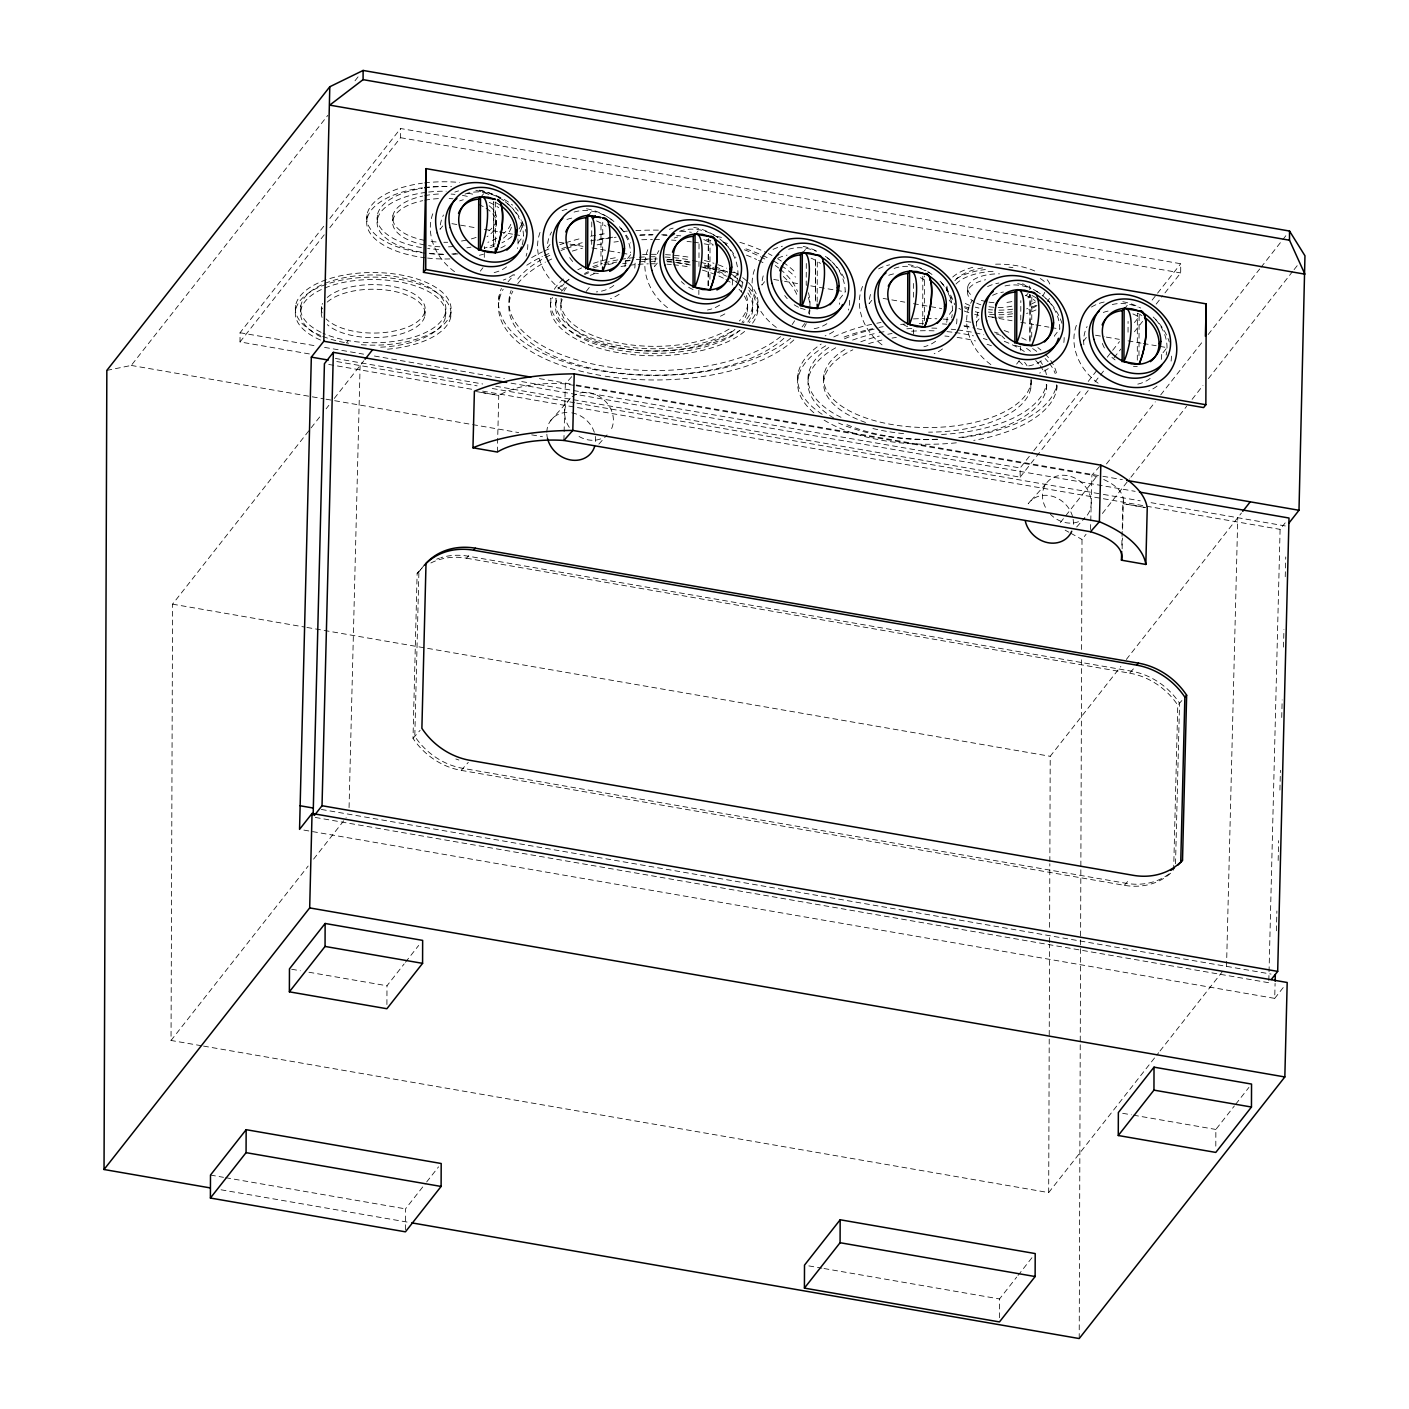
<?xml version="1.0" encoding="UTF-8"?>
<svg xmlns="http://www.w3.org/2000/svg" width="1409" height="1409" viewBox="0 0 1409 1409"><rect width="100%" height="100%" fill="white"/><g stroke="black" fill="none" stroke-linecap="round" stroke-linejoin="round"><path stroke-width="0.75" stroke-dasharray="5 3.75" d="M201.381 1045.725L171.035 1040.458L172.567 604.162L309.821 429.551M309.364 353.941L240.023 341.929L240.058 332.735L324.405 225.44M295.643 309.998L295.661 305.418M300.822 310.227L300.839 305.647M321.499 311.16L321.516 306.563M366.992 219.24L367.009 214.644M377.33 219.698L377.348 215.101M386.911 1004.547L386.982 985.772L404.154 963.915M392.847 220.385L392.864 215.788M329.812 227.694L400.543 137.695L400.579 128.518L1180.724 263.747L1180.689 272.923L1161.632 297.158M405.44 1229.758L405.51 1208.869L425.324 1183.666M424.919 315.739L424.937 311.142M445.614 316.655L445.631 312.058M450.774 316.884L450.792 312.287M484.309 257.389L484.344 246.575M493.573 246.416L493.731 201.698L493.696 246.434M495.369 242.013L495.51 201.557M496.267 224.964L496.285 220.368M499.103 300.469L499.103 295.872M509.442 300.927L509.459 296.33M522.123 226.109L522.14 221.512A77.882 36.317 0.2 0 1 519.005 228.98M550.813 302.759L550.831 298.162A103.843 48.434 0.2 0 0 618.586 348.129A103.843 48.434 0.2 0 0 739.214 330.816M555.974 302.988L555.991 298.391A98.648 46.004 0.2 0 0 620.365 345.857A98.648 46.004 0.2 0 0 734.97 329.424M561.152 303.217L561.169 298.62A93.452 43.591 0.2 0 0 620.876 343.373A93.452 43.591 0.2 0 0 729.14 329.037M591.762 221.953L591.674 247.878L619.854 252.775M600.974 265.033L600.991 222.428M602.629 260.612L602.77 222.287M698.846 294.569L698.864 290.254M698.952 266.477L699.04 240.552M708.111 285.728L708.269 238.878M708.234 285.745L708.392 238.914M709.907 279.211L710.048 240.869M747.316 311.459L747.334 306.863M752.494 311.688L752.512 307.092M757.655 311.917L757.672 307.321M798.11 377.999L798.128 373.403M806.3 263.465L806.212 285.076L834.392 289.955M808.449 378.457L808.467 373.861M815.529 259.608L815.388 302.195L815.652 259.626M817.167 302.054L817.308 259.467M823.966 379.144L823.983 374.547M913.384 333.933L913.402 329.6M913.508 297.193L913.56 279.898M922.754 325.074L922.807 276.076M924.427 320.653L924.586 275.935M947.024 290.659L947.042 287.595M967.701 291.575L967.719 286.996M999.457 1317.75L999.527 1298.957L1016.699 1277.1M495.739 386.242L1020.151 477.158L1020.186 467.964L1032.427 452.395M1020.662 350.365L1020.662 346.033M1020.768 320.107L1020.821 300.645M1029.909 341.506L1030.067 294.675L1030.014 345.786M1030.824 388.303L1030.824 383.706M1031.705 337.121L1031.846 296.665M1046.323 388.99L1046.341 384.393A119.413 55.691 0.2 0 1 939.733 434.553M203.548 1046.094L1048.683 1192.595L1049.546 944.84M1049.564 942.656L1049.582 936.069M1049.617 927.316L1049.828 863.735M1049.846 861.533L1050.216 756.298L1120.877 666.387M1056.68 389.448L1056.697 384.851A129.804 60.534 0.2 0 1 960.762 437.723M1079.206 1338.55L1081.584 658.32M1081.619 649.514L1082.006 539.436L1086.075 534.258M1128.045 332.207L1128.081 321.411M1137.31 360.123L1137.345 313.256M1138.965 355.702L1139.124 313.115M1215.808 1146.151L1215.861 1129.454L1234.372 1105.924M349.062 807.621L360.105 365.583M1170.58 873.21A64.902 55.585 41.6 0 1 1124.294 885.31L461.183 770.371A64.902 55.585 41.6 0 1 413.013 738.334L417.134 573.322L424.232 565.326M497.359 452.042L498.768 395.436L480.487 392.266M563.899 440.453L564.076 433.919M564.128 431.753L565.326 383.882L572.952 375.287M1090.548 529.555L1091.905 475.168L1099.531 466.573M1121.828 545.142L1122.867 503.612A70.098 29.307 1.4 0 0 1101.944 478.725M1122.128 548.841L1122.392 537.956M1122.621 529.256L1123.325 500.97M1173.644 870.181L1177.765 705.187L1182.204 700.185M1175.529 863.787L1179.544 703.179A64.902 55.585 41.6 0 0 1131.374 671.16L468.264 556.203A64.902 55.585 41.6 0 0 440.841 557.7M1226.534 966.363L1237.754 517.702M1268.822 980.523L1280.094 529.361L1285.184 522.88M303.886 830.095L1274.705 998.382L1275.092 983.394M1276.395 930.821L1276.889 911.042M1278.157 860.459L1278.65 840.662M1279.918 790.079L1280.411 770.283M1281.732 717.498L1282.172 699.903M1283.493 647.118L1283.934 629.524M1285.237 576.739L1285.73 556.942M106.837 370.408L131.248 365.442L327.857 115.309M354.98 80.806L359.048 75.628M329.847 218.501L400.579 128.518M240.023 341.929L324.369 234.616M348.252 340.626L346.473 342.88A77.882 36.317 0.2 0 0 350.313 343.497M442.725 225.933L440.048 229.332A41.53 34.521 38.2 0 1 443.483 214.978M480.522 197.665L484.537 192.557M311.178 427.808L320.688 415.708M326.131 408.804L328.843 405.334M334.285 398.43L363.839 360.81M480.275 271.144L482.952 267.728M518.072 242.859L523.426 236.06A41.53 34.521 38.2 0 0 518.265 216.775M550.003 244.532L547.326 247.931A41.53 34.521 38.2 0 1 551.641 231.974M587.8 216.246L591.815 211.139M586.197 291.434L590.212 286.326M657.263 263.131L654.586 266.53A41.53 34.521 38.2 0 1 658.901 250.573M695.06 234.845L699.075 229.737M764.541 281.712L761.864 285.129A41.53 34.521 38.2 0 1 764.488 272.413M171.035 1040.458L308.166 866.042M313.591 859.12L346.174 817.678M802.337 253.444L806.353 248.336M802.073 326.923L804.75 323.524M827.559 257.935A41.53 34.521 38.2 0 1 845.224 291.839L839.87 298.638A41.53 34.521 38.2 0 1 839.377 304.309M871.801 300.311L869.124 303.71A41.53 34.521 38.2 0 1 871.766 290.994M405.475 962.241L418.684 945.421M952.484 310.438L947.147 317.236A41.53 34.521 38.2 0 1 946.637 322.908M976.402 322.309L979.079 318.91M1016.611 364.103L1019.288 360.704M1048.419 301.068A41.53 34.521 38.2 0 1 1059.762 329.019L1054.408 335.835A41.53 34.521 38.2 0 1 1054.179 339.622M1083.662 340.908L1086.339 337.491M426.645 1181.975L438.551 1166.863M1124.135 309.223L1128.151 304.115M1033.783 450.669L1081.408 390.082M1088.206 381.434L1097.734 369.317M1107.245 357.199L1119.503 341.63M1134.456 322.591L1139.899 315.669M1152.139 300.082L1156.225 294.904M1157.582 293.16L1180.724 263.747M1020.151 477.158L1035.122 458.119M1036.478 456.393L1088.171 390.61M1094.987 381.962L1099.055 376.767M1100.411 375.041L1104.497 369.845M1114.026 357.727L1120.824 349.08M1134.439 331.767L1142.593 321.393M1156.19 304.08L1160.276 298.884M1163.006 352.726L1167.022 347.618L1158.357 346.121M1060.361 522.58L1064.429 517.402M1065.785 515.676L1096.977 475.995M1106.47 463.931L1155.292 401.829M1160.699 394.925L1202.74 341.436M1208.165 334.549L1259.699 268.996M1261.055 267.27L1281.397 241.379M1282.754 239.671L1286.822 234.493M1102.384 513.492L1129.578 478.901M1130.934 477.175L1186.677 406.268M1192.12 399.346L1202.987 385.502M1208.429 378.598L1292.722 271.356M1294.078 269.63L1298.165 264.434M1126.319 659.482L1241.488 512.946M1048.683 1192.595L1158.656 1052.717M1160.012 1050.991L1223.822 969.815M1018.02 1275.427L1032.568 1256.934M1274.705 998.382L1283.458 987.269M1235.693 1104.233L1248.902 1087.431M550.373 420.956L568.179 400.913M430.872 562.984A64.902 55.585 41.6 0 1 466.485 558.211L470.923 553.209M598.86 444.134L607.068 434.888M413.013 738.334L420.111 730.338M461.183 770.371L468.281 762.357M1046.006 483.745L1028.2 503.77A25.961 22.227 41.6 0 1 1052.787 496.408A25.961 22.227 41.6 0 1 1072.725 517.209M1076.687 526.966L1084.912 517.719M466.485 558.211L1129.595 673.15L1134.034 668.148M1124.294 885.31L1130.071 878.811M593.365 273.17L600.815 273.522M1133.435 366.322L1137.292 366.516M400.543 137.695L1180.689 272.923M451.902 223.661L475.749 227.782M484.414 229.297L497.412 231.552M499.579 231.921L512.577 234.176M514.743 234.546L523.426 236.06M559.179 242.26L567.845 243.757M570.011 244.127L583.009 246.381M622.021 253.144L630.686 254.642L625.332 261.458A41.53 34.521 38.2 0 1 624.839 267.129M666.439 260.841L675.105 262.356M677.271 262.726L690.287 264.98M701.118 266.847L727.114 271.356M729.281 271.743L737.964 273.24L732.61 280.056A41.53 34.521 38.2 0 1 732.099 285.71M773.717 279.44L782.382 280.937M784.549 281.324L797.547 283.579M836.559 290.342L845.224 291.839M883.144 298.409L889.643 299.536M891.809 299.906L904.825 302.16M913.49 303.675L941.652 308.553M996.92 318.135L988.255 316.62A51.922 24.217 0.2 0 0 994.12 317.06M999.087 318.504L1012.085 320.759M1020.75 322.256L1033.748 324.51M1035.914 324.898L1048.93 327.152M1051.096 327.522L1059.762 329.019M1095.515 335.219L1104.18 336.733M1106.347 337.103L1119.345 339.358M1128.028 340.855L1141.026 343.109M1143.192 343.479L1156.19 345.733M539.453 378.616L574.115 384.622M576.281 384.992L1100.711 475.907M1102.877 476.277L1122.374 479.659M573.991 385.379L565.326 383.882A70.098 29.307 1.4 0 0 498.768 395.453L476.418 391.579M576.158 385.749L1091.905 475.168A70.098 29.307 1.4 0 1 1097.118 476.858M240.058 332.735L315.898 345.892M324.563 347.389L363.575 354.152M374.407 356.019L504.44 378.563M521.77 381.575L1020.186 467.964M511.044 383.16L1135.143 491.354M335.377 358.45L482.723 383.988M336.786 361.532L477.123 385.855M492.287 388.497L574.643 402.763M576.809 403.133L1101.222 494.048M1103.388 494.418L1140.233 500.811M1151.065 502.678L1286.505 526.156M328.755 364.455L335.254 365.583M337.42 365.953L471.786 389.254M482.618 391.121L1280.094 529.361M131.248 365.442L323.894 398.835M326.043 399.205L518.688 432.598M531.686 434.853L542.5 436.737M172.567 604.162L304.749 627.075M306.915 627.445L1050.216 756.298M321.34 809.453L1271.059 974.077M315.264 817.449L1268.769 982.725M291.628 969.233L300.293 970.748M308.958 972.245L386.982 985.772M1122.691 1113.304L1131.357 1114.801M1133.523 1115.171L1215.861 1129.454M808.836 1265.898L821.834 1268.153M824.001 1268.523L999.527 1298.957M210.487 1175.071L223.485 1177.325M225.651 1177.695L405.51 1208.869M221.072 1189.795L409.596 1222.484M1014.867 345.293L1022.441 347.547M800.33 308.113L807.903 310.367M1065.151 530.154L1068.885 532.215M1070.77 533.254L1082.006 539.436M1057.155 385.52A129.804 60.534 0.2 0 1 973.742 440.401M956.341 442.813A129.804 60.534 0.2 0 1 822.152 418.878M813.856 412.749A129.804 60.534 0.2 0 1 826.273 345.487M844.114 337.05A129.804 60.534 0.2 0 1 872.735 328.667M878.934 327.434A129.804 60.534 0.2 0 1 883.161 326.694M900.65 324.405A129.804 60.534 0.2 0 1 905.054 324.035M963.95 325.743A129.804 60.534 0.2 0 1 970.008 326.659M994.455 332.084A129.804 60.534 0.2 0 1 998.294 333.211M1032.621 348.569A129.804 60.534 0.2 0 1 1037.799 352.197M1045.108 358.555A129.804 60.534 0.2 0 1 1048.085 361.778M1049.423 363.434A129.804 60.534 0.2 0 1 1055.253 373.649M937.126 439.52A129.804 60.534 0.2 0 1 838.602 423.035M822.169 414.281A129.804 60.534 0.2 0 1 821.2 344.043M833.811 336.945A129.804 60.534 0.2 0 1 872.752 324.07M876.856 323.242A129.804 60.534 0.2 0 1 881.048 322.467M913.455 318.91A129.804 60.534 0.2 0 1 924.093 318.61M926.224 318.593A129.804 60.534 0.2 0 1 936.826 318.786M943.114 319.086A129.804 60.534 0.2 0 1 953.611 319.913M965.993 321.446A129.804 60.534 0.2 0 1 971.999 322.397M1004.124 330.516A129.804 60.534 0.2 0 1 1012.314 333.581M1021.789 337.825A129.804 60.534 0.2 0 1 1026.967 340.573M1037.817 347.6A129.804 60.534 0.2 0 1 1040.952 350.101M1045.126 353.958A129.804 60.534 0.2 0 1 1049.441 358.837M1050.674 360.51A129.804 60.534 0.2 0 1 1056.838 374.953M1169.03 873.95A64.902 55.585 41.6 0 1 1126.073 883.302L462.962 768.363A64.902 55.585 41.6 0 1 414.792 736.343L418.913 571.332A64.902 55.585 41.6 0 1 421.96 568.303M321.076 336.927A72.687 33.904 0.2 0 1 335.677 284.301A72.687 33.904 0.2 0 1 442.338 303.146A72.687 33.904 0.2 0 1 379.444 347.23M321.093 332.33A72.687 33.904 0.2 0 1 354.54 276.041A72.687 33.904 0.2 0 1 443.641 317.465A72.687 33.904 0.2 0 1 323.031 333.228M320.512 340.045A77.882 36.317 0.2 0 1 328.649 283.526A77.882 36.317 0.2 0 1 445.209 299.8A77.882 36.317 0.2 0 1 386.612 349.256M320.53 335.448A77.882 36.317 0.2 0 1 336.17 276.798A77.882 36.317 0.2 0 1 450.052 303.111A77.882 36.317 0.2 0 1 360.264 344.624M344.377 342.51A77.882 36.317 0.2 0 1 322.432 336.24M327.205 302.107A51.922 24.217 0.2 0 1 405.951 294.745A51.922 24.217 0.2 0 1 406.162 332.242A51.922 24.217 0.2 0 1 327.328 324.651M322.062 317.465A51.922 24.217 0.2 0 1 322.538 308.025M903.574 433.637A119.413 55.691 0.2 0 1 888.463 431.665M886.384 431.313A119.413 55.691 0.2 0 1 871.026 428.072M840.997 417.328A119.413 55.691 0.2 0 1 829.707 346.843M844.484 338.829A119.413 55.691 0.2 0 1 877.12 328.473M919.249 323.542A119.413 55.691 0.2 0 1 923.441 323.454M942.41 323.911A119.413 55.691 0.2 0 1 946.83 324.229M964.232 326.254A119.413 55.691 0.2 0 1 975.098 328.209M977.3 328.667A119.413 55.691 0.2 0 1 981.65 329.653M996.057 333.757A119.413 55.691 0.2 0 1 1002.275 335.941M1026.509 348.322A119.413 55.691 0.2 0 1 1031.441 352.074M1040.106 361.039A119.413 55.691 0.2 0 1 1042.466 364.544M1045.038 369.863A119.413 55.691 0.2 0 1 1046.605 376.062M458.911 760.032A64.902 55.585 41.6 0 1 455.847 758.958M1046.781 384.851A119.413 55.691 0.2 0 1 958.807 437.547M937.637 439.238A119.413 55.691 0.2 0 1 846.58 424.496M833.829 418.068A119.413 55.691 0.2 0 1 836.647 347.283M852.621 340.097A119.413 55.691 0.2 0 1 877.102 333.07M879.11 332.647A119.413 55.691 0.2 0 1 887.406 331.133M906.85 328.808A119.413 55.691 0.2 0 1 912.997 328.403M931.789 328.086A119.413 55.691 0.2 0 1 937.989 328.279M951.234 329.213A119.413 55.691 0.2 0 1 955.619 329.688M957.785 329.953A119.413 55.691 0.2 0 1 972.862 332.348M975.081 332.788A119.413 55.691 0.2 0 1 983.764 334.778M1004.282 341.313A119.413 55.691 0.2 0 1 1024.695 351.704M1035.703 360.563A119.413 55.691 0.2 0 1 1038.75 363.909M1040.089 365.635A119.413 55.691 0.2 0 1 1044.298 372.68M1044.756 292.297A46.726 21.787 0.2 0 1 1042.642 295.978M1035.527 301.896A46.726 21.787 0.2 0 1 1028.729 305.154M1012.736 309.187A46.726 21.787 0.2 0 1 994.595 310.05M992.588 309.945A46.726 21.787 0.2 0 1 988.572 309.61M978.938 308.043A46.726 21.787 0.2 0 1 975.31 307.144M969.938 305.436A46.726 21.787 0.2 0 1 962.911 302.248M954.862 280.761A46.726 21.787 0.2 0 1 982.83 267.833M1008.932 267.129A46.726 21.787 0.2 0 1 1012.895 267.622M1049.406 298.373A51.922 24.217 0.2 0 1 1047.486 301.403M1036.02 309.91A51.922 24.217 0.2 0 1 1026.562 313.467M1012.085 316.391A51.922 24.217 0.2 0 1 997.995 317.166M978.797 315.264A51.922 24.217 0.2 0 1 974.693 314.348M968.881 312.692A51.922 24.217 0.2 0 1 958.913 308.377M951.639 303.023A51.922 24.217 0.2 0 1 949.19 300.064M956.253 278.912A51.922 24.217 0.2 0 1 985.384 269.524M1040.247 278.524A51.922 24.217 0.2 0 1 1044.633 281.747M1029.768 294.322A31.157 14.53 0.2 0 1 1027.989 298.021M1011.856 306.176A31.157 14.53 0.2 0 1 997.995 307.479M993.961 307.303A31.157 14.53 0.2 0 1 988.026 306.563M980.823 304.802A31.157 14.53 0.2 0 1 976.666 303.146M974.834 302.213A31.157 14.53 0.2 0 1 985.613 279.739M1022.635 283.702A31.157 14.53 0.2 0 1 1026.985 286.908M1036.971 305.594A46.726 21.787 0.2 0 1 1028.711 309.751M1012.719 313.784A46.726 21.787 0.2 0 1 998.646 314.753M994.595 314.647A46.726 21.787 0.2 0 1 988.554 314.189M978.938 312.639A46.726 21.787 0.2 0 1 975.292 311.741M968.036 309.293A46.726 21.787 0.2 0 1 964.496 307.69M955.989 284.037A46.726 21.787 0.2 0 1 996.779 271.18M809.911 310.015A155.747 72.634 0.2 0 1 809.382 314.207L809.382 309.628A155.747 72.634 0.2 0 1 808.467 313.379M806.247 323.594A155.747 72.634 0.2 0 1 804.24 327.293M793.831 339.956A155.747 72.634 0.2 0 1 604.743 376.08M600.727 375.41A155.747 72.634 0.2 0 1 503.172 289.232M507.962 281.976A155.747 72.634 0.2 0 1 514.655 274.737M526.79 265.227A155.747 72.634 0.2 0 1 542.395 256.473M544.297 255.575A155.747 72.634 0.2 0 1 552.258 252.158M561.821 248.618A155.747 72.634 0.2 0 1 582.216 242.735M590.688 240.851A155.747 72.634 0.2 0 1 616.402 236.765M640.162 234.951A155.747 72.634 0.2 0 1 653.089 234.704M661.684 234.792A155.747 72.634 0.2 0 1 668.06 235.021M676.549 235.514A155.747 72.634 0.2 0 1 680.794 235.831M723.152 242.383A155.747 72.634 0.2 0 1 727.449 243.422M745.977 248.882A155.747 72.634 0.2 0 1 760.649 254.589M762.621 255.469A155.747 72.634 0.2 0 1 770.177 259.15M773.717 261.07A155.747 72.634 0.2 0 1 779.494 264.505M781.343 265.702A155.747 72.634 0.2 0 1 795.504 277.133M808.379 297.334A155.747 72.634 0.2 0 1 809.981 307.902M1036.038 305.313A51.922 24.217 0.2 0 1 1026.58 308.888M1012.102 311.794A51.922 24.217 0.2 0 1 998.012 312.569M992.218 312.375A51.922 24.217 0.2 0 1 988.396 312.058M968.899 308.095A51.922 24.217 0.2 0 1 964.637 306.528M951.656 298.426A51.922 24.217 0.2 0 1 947.042 286.08M952.731 277.027A51.922 24.217 0.2 0 1 974.869 266.794M995.599 264.188A51.922 24.217 0.2 0 1 1034.875 271.074M1047.169 279.757A51.922 24.217 0.2 0 1 1049.899 284.336M1028.006 293.442A31.157 14.53 0.2 0 1 1025.699 295.731M1011.873 301.579A31.157 14.53 0.2 0 1 1004.106 302.688M993.979 302.706A31.157 14.53 0.2 0 1 988.044 301.984M986.177 301.614A31.157 14.53 0.2 0 1 980.84 300.205M970.502 294.411A31.157 14.53 0.2 0 1 999.492 273.839M1029.433 285.939A31.157 14.53 0.2 0 1 1029.785 289.743M739.003 289.215A93.452 43.591 0.2 0 1 741.997 322.555M734.494 329.9A93.452 43.591 0.2 0 1 621.58 348.093A93.452 43.591 0.2 0 1 562.226 299.465M590.23 275.407A93.452 43.591 0.2 0 1 594.281 273.733M620.999 266.512A93.452 43.591 0.2 0 1 627.34 265.526M629.488 265.244A93.452 43.591 0.2 0 1 635.987 264.54M638.154 264.364A93.452 43.591 0.2 0 1 648.263 263.835M650.306 263.782A93.452 43.591 0.2 0 1 656.453 263.765M666.933 264.188A93.452 43.591 0.2 0 1 671.318 264.54M673.52 264.751A93.452 43.591 0.2 0 1 690.463 267.252M702.387 270.123A93.452 43.591 0.2 0 1 724.156 278.612M725.917 279.581A93.452 43.591 0.2 0 1 733.138 284.195M783.862 338.371A145.374 67.808 0.2 0 1 604.109 370.849A145.374 67.808 0.2 0 1 512.841 291.205M517.719 283.667A145.374 67.808 0.2 0 1 545.389 262.109M547.22 261.158A145.374 67.808 0.2 0 1 552.927 258.446M572.336 251.101A145.374 67.808 0.2 0 1 582.481 248.178M597.064 244.849A145.374 67.808 0.2 0 1 605.412 243.352M613.972 242.084A145.374 67.808 0.2 0 1 618.322 241.538M641.764 239.759A145.374 67.808 0.2 0 1 652.385 239.548M654.498 239.548A145.374 67.808 0.2 0 1 662.952 239.689M671.565 240.076A145.374 67.808 0.2 0 1 675.985 240.358M687.028 241.379A145.374 67.808 0.2 0 1 691.396 241.89M693.563 242.172A145.374 67.808 0.2 0 1 699.974 243.105M704.183 243.81A145.374 67.808 0.2 0 1 712.954 245.483M746.435 255.17A145.374 67.808 0.2 0 1 756.58 259.467M758.5 260.383A145.374 67.808 0.2 0 1 765.756 264.152M783.316 276.499A145.374 67.808 0.2 0 1 797.441 296.066M748.408 287.207A103.843 48.434 0.2 0 1 751.754 324.246M744.621 331.414A103.843 48.434 0.2 0 1 617.882 352.602A103.843 48.434 0.2 0 1 552.487 297.387M557.929 288.968A103.843 48.434 0.2 0 1 569.271 279.264M593.453 267.904A103.843 48.434 0.2 0 1 601.766 265.403M603.915 264.839A103.843 48.434 0.2 0 1 616.737 262.074M625.349 260.735A103.843 48.434 0.2 0 1 629.753 260.207M636.375 259.591A103.843 48.434 0.2 0 1 657.228 258.939M667.584 259.344A103.843 48.434 0.2 0 1 689.917 261.951M704.341 265.051A103.843 48.434 0.2 0 1 726.498 272.765M733.895 276.481A103.843 48.434 0.2 0 1 737.611 278.7M747.792 293.002A98.648 46.004 0.2 0 1 746.876 323.401M740.112 330.217A98.648 46.004 0.2 0 1 618.833 350.189A98.648 46.004 0.2 0 1 557.964 297.052M561.592 291.276A98.648 46.004 0.2 0 1 565.361 287.137M584.612 274.561A98.648 46.004 0.2 0 1 588.786 272.73M622.672 263.659A98.648 46.004 0.2 0 1 626.794 263.078M639.369 261.81A98.648 46.004 0.2 0 1 647.929 261.405M650.095 261.37A98.648 46.004 0.2 0 1 656.576 261.352M667.25 261.775A98.648 46.004 0.2 0 1 688.12 264.223M703.038 267.499A98.648 46.004 0.2 0 1 710.946 269.859M715.067 271.285A98.648 46.004 0.2 0 1 726.516 276.217M729.897 278.031A98.648 46.004 0.2 0 1 735.727 281.641M737.523 282.91A98.648 46.004 0.2 0 1 743.705 288.211M600.674 438.886A25.961 22.227 41.6 0 1 576.299 434.659M569.289 427.35A25.961 22.227 41.6 0 1 570.698 397.972M572.177 396.704A25.961 22.227 41.6 0 1 604.302 400.226A25.961 22.227 41.6 0 1 609.815 431.806M547.502 438.41A25.961 22.227 41.6 0 1 546.851 434.236M546.815 432.176A25.961 22.227 41.6 0 1 569.659 412.538M571.79 412.819A25.961 22.227 41.6 0 1 594.897 434.377M595.303 436.455A25.961 22.227 41.6 0 1 594.598 446.583M327.223 297.51A51.922 24.217 0.2 0 1 406.673 290.413A51.922 24.217 0.2 0 1 404.77 328.174A51.922 24.217 0.2 0 1 326.148 318.927M322.08 312.868A51.922 24.217 0.2 0 1 322.555 303.428M436.667 559.179A64.902 55.585 41.6 0 1 439.432 558.158M417.134 573.322A64.902 55.585 41.6 0 1 423.51 567.563M1129.595 673.15A64.902 55.585 41.6 0 1 1177.765 705.187M520.097 231.728A77.882 36.317 0.2 0 0 522.422 222.323A51.922 43.151 38.2 0 1 526.191 232.379M505.232 245.606A77.882 36.317 0.2 0 1 500.125 248.283M483.375 254.272A77.882 36.317 0.2 0 1 479.377 255.258M449.876 258.921A77.882 36.317 0.2 0 1 427.579 258.076M425.588 257.847A77.882 36.317 0.2 0 1 366.692 223.238A77.882 36.317 0.2 0 1 422.348 187.802M424.549 187.52A77.882 36.317 0.2 0 1 451.479 186.516M479.624 190.338A77.882 36.317 0.2 0 1 512.559 205.15M515.201 207.563A77.882 36.317 0.2 0 1 518.23 211.103M1030.842 379.849A103.843 48.434 0.2 0 1 928.601 432.158M865.513 422.436A103.843 48.434 0.2 0 1 852.832 349.819M868.631 343.637A103.843 48.434 0.2 0 1 883.654 339.675M892.02 338.09A103.843 48.434 0.2 0 1 896.335 337.42M944.875 336.029A103.843 48.434 0.2 0 1 948.997 336.416M957.134 337.403A103.843 48.434 0.2 0 1 975.486 340.925M987.093 344.254A103.843 48.434 0.2 0 1 991.425 345.769M1018.883 361.074A103.843 48.434 0.2 0 1 1024.572 366.921M1031.247 379.497A103.843 48.434 0.2 0 1 893.447 424.796A103.843 48.434 0.2 0 1 845.664 349.045M860.793 341.806A103.843 48.434 0.2 0 1 879.269 336.082M887.793 334.25A103.843 48.434 0.2 0 1 892.038 333.51M911.588 331.221A103.843 48.434 0.2 0 1 936.633 330.921M946.954 331.626A103.843 48.434 0.2 0 1 953.118 332.277M955.143 332.542A103.843 48.434 0.2 0 1 973.478 335.853M983.359 338.495A103.843 48.434 0.2 0 1 987.11 339.675M1024.572 362.324A103.843 48.434 0.2 0 1 1027.055 365.794M748.426 282.61A103.843 48.434 0.2 0 1 749.236 322.573M554.353 289.268A103.843 48.434 0.2 0 1 563.864 278.665M577.813 269.771A103.843 48.434 0.2 0 1 581.618 267.939M593.471 263.324A103.843 48.434 0.2 0 1 618.868 257.125M642.574 254.589A103.843 48.434 0.2 0 1 657.246 254.342M665.524 254.642A103.843 48.434 0.2 0 1 689.917 257.371M704.359 260.471A103.843 48.434 0.2 0 1 713.94 263.289M718.291 264.804A103.843 48.434 0.2 0 1 726.516 268.168M733.895 271.902A103.843 48.434 0.2 0 1 741.099 276.428M742.719 277.643A103.843 48.434 0.2 0 1 747.122 281.342M748.919 290.078A98.648 46.004 0.2 0 1 743.124 322.943M561.61 286.696A98.648 46.004 0.2 0 1 564.023 283.913M565.379 282.54A98.648 46.004 0.2 0 1 570.011 278.577M592.766 266.6A98.648 46.004 0.2 0 1 602.383 263.465M604.408 262.902A98.648 46.004 0.2 0 1 618.621 259.749M620.647 259.397A98.648 46.004 0.2 0 1 637.273 257.371M639.387 257.231A98.648 46.004 0.2 0 1 647.946 256.825M650.113 256.773A98.648 46.004 0.2 0 1 656.594 256.755M665.136 257.054A98.648 46.004 0.2 0 1 688.138 259.626M692.488 260.436A98.648 46.004 0.2 0 1 698.899 261.845M700.977 262.356A98.648 46.004 0.2 0 1 710.964 265.262M715.085 266.706A98.648 46.004 0.2 0 1 728.259 272.536M729.915 273.434A98.648 46.004 0.2 0 1 737.541 278.313M739.232 279.616A98.648 46.004 0.2 0 1 743.723 283.614M746.312 295.503A93.452 43.591 0.2 0 1 739.373 320.953M564.023 291.135A93.452 43.591 0.2 0 1 566.488 287.542M584.541 273.54A93.452 43.591 0.2 0 1 588.293 271.69M608.389 264.645A93.452 43.591 0.2 0 1 614.888 263.113M625.226 261.246A93.452 43.591 0.2 0 1 633.839 260.154M642.187 259.503A93.452 43.591 0.2 0 1 652.385 259.168M666.933 259.608A93.452 43.591 0.2 0 1 690.48 262.673M704.306 266.072A93.452 43.591 0.2 0 1 716.494 270.405M718.502 271.268A93.452 43.591 0.2 0 1 725.934 274.984M727.854 276.094A93.452 43.591 0.2 0 1 736.273 282.082M739.021 284.618A93.452 43.591 0.2 0 1 742.12 288.14M486.07 208.25A51.922 24.217 0.2 0 1 487.038 236.712M453.487 246.557A51.922 24.217 0.2 0 1 447.71 246.857M439.943 246.786A51.922 24.217 0.2 0 1 428.547 245.659M424.62 244.972A51.922 24.217 0.2 0 1 392.653 223.027A51.922 24.217 0.2 0 1 422.7 200.659M424.761 200.237A51.922 24.217 0.2 0 1 439.467 198.563M449.172 198.563A51.922 24.217 0.2 0 1 453.011 198.81M478.673 204.516A51.922 24.217 0.2 0 1 484.379 207.246M489.117 205.767A51.922 24.217 0.2 0 1 488.905 230.812M476.119 237.399A51.922 24.217 0.2 0 1 468.457 239.653M466.432 240.111A51.922 24.217 0.2 0 1 460.109 241.238M447.727 242.26A51.922 24.217 0.2 0 1 443.835 242.295M436.121 241.943A51.922 24.217 0.2 0 1 428.565 241.08M424.637 240.393A51.922 24.217 0.2 0 1 392.671 218.43A51.922 24.217 0.2 0 1 422.718 196.062M424.778 195.64A51.922 24.217 0.2 0 1 441.422 193.896M451.109 194.072A51.922 24.217 0.2 0 1 454.948 194.389M462.416 195.393A51.922 24.217 0.2 0 1 470.624 197.207M511.943 236.483A77.882 36.317 0.2 0 1 501.903 242.824M494.541 246.082A77.882 36.317 0.2 0 1 487.267 248.583M457.978 253.902A77.882 36.317 0.2 0 1 451.937 254.254M443.747 254.395A77.882 36.317 0.2 0 1 427.596 253.479M425.606 253.25A77.882 36.317 0.2 0 1 366.71 218.659A77.882 36.317 0.2 0 1 422.365 183.205M424.567 182.923A77.882 36.317 0.2 0 1 459.545 182.483M511.379 227.289A67.491 31.474 0.2 0 1 503.524 238.139M495.105 243.687A67.491 31.474 0.2 0 1 484.397 248.195M456.164 253.708A67.491 31.474 0.2 0 1 451.813 253.99M442.954 254.148A67.491 31.474 0.2 0 1 427.684 253.109M421.379 252.176A67.491 31.474 0.2 0 1 377.119 221.231A67.491 31.474 0.2 0 1 426.504 192.293M428.635 192.047A67.491 31.474 0.2 0 1 446.16 191.219M467.753 193.174A67.491 31.474 0.2 0 1 475.819 194.865M510.815 224.313A67.491 31.474 0.2 0 1 503.541 233.559M496.761 238.191A67.491 31.474 0.2 0 1 487.884 242.348M470.993 247.121A67.491 31.474 0.2 0 1 466.872 247.861M438.586 249.428A67.491 31.474 0.2 0 1 427.702 248.512M421.379 247.579A67.491 31.474 0.2 0 1 377.084 217.673A67.491 31.474 0.2 0 1 422.277 188.313M424.391 187.996A67.491 31.474 0.2 0 1 448.379 186.657M475.837 190.268A67.491 31.474 0.2 0 1 491.177 195.446M1078.501 521.717A25.961 22.227 41.6 0 1 1050.304 514.126M1045.425 507.31A25.961 22.227 41.6 0 1 1053.316 477.457A25.961 22.227 41.6 0 1 1085.881 487.267A25.961 22.227 41.6 0 1 1083.644 518.847M1073.13 519.287A25.961 22.227 41.6 0 1 1072.936 527.477M794.606 320.794A145.374 67.808 0.2 0 1 792.157 324.563M780.586 336.628A145.374 67.808 0.2 0 1 604.848 366.375A145.374 67.808 0.2 0 1 511.132 290.483M517.719 279.088A145.374 67.808 0.2 0 1 543.61 258.463M545.406 257.512A145.374 67.808 0.2 0 1 552.944 253.849M560.993 250.485A145.374 67.808 0.2 0 1 564.657 249.111M566.541 248.442A145.374 67.808 0.2 0 1 582.498 243.581M597.081 240.252A145.374 67.808 0.2 0 1 616.156 237.205M639.668 235.25A145.374 67.808 0.2 0 1 652.402 234.951M662.97 235.092A145.374 67.808 0.2 0 1 667.162 235.25M706.402 239.6A145.374 67.808 0.2 0 1 710.788 240.446M744.339 249.78A145.374 67.808 0.2 0 1 758.518 255.786M760.384 256.702A145.374 67.808 0.2 0 1 765.756 259.555M775.249 265.491A145.374 67.808 0.2 0 1 778.666 268.009M780.287 269.295A145.374 67.808 0.2 0 1 797.459 291.469M790.678 338.178A155.747 72.634 0.2 0 1 601.062 370.884A155.747 72.634 0.2 0 1 501.41 288.369M531.651 257.618A155.747 72.634 0.2 0 1 542.395 251.894M544.314 250.978A155.747 72.634 0.2 0 1 550.25 248.389M559.919 244.69A155.747 72.634 0.2 0 1 563.776 243.37M565.749 242.735A155.747 72.634 0.2 0 1 582.234 238.139M590.706 236.254A155.747 72.634 0.2 0 1 607.649 233.313M623.042 231.499A155.747 72.634 0.2 0 1 627.463 231.111M635.899 230.565A155.747 72.634 0.2 0 1 659.553 230.16M680.811 231.235A155.747 72.634 0.2 0 1 691.361 232.291M716.617 236.36A155.747 72.634 0.2 0 1 723.169 237.786M739.866 242.295A155.747 72.634 0.2 0 1 766.496 252.687M768.363 253.62A155.747 72.634 0.2 0 1 771.991 255.505M777.627 258.745A155.747 72.634 0.2 0 1 781.361 261.105M783.157 262.321A155.747 72.634 0.2 0 1 795.521 272.536M808.396 292.737A155.747 72.634 0.2 0 1 809.928 305.418M907.607 326.712A31.157 25.89 38.2 0 1 902.236 323.859M894.099 268.467A41.53 34.521 38.2 0 1 929.464 272.853M941.159 282.469A41.53 34.521 38.2 0 1 951.603 317.923M942.498 348.921A51.922 43.151 38.2 0 1 934.185 353.747M882.069 344.87A51.922 43.151 38.2 0 1 863.153 285.094M878.582 268.89A51.922 43.151 38.2 0 1 889.625 264.804M908.294 264.557A51.922 43.151 38.2 0 1 926.083 270.81M927.791 271.761A51.922 43.151 38.2 0 1 932.652 274.931M940.067 281.184A51.922 43.151 38.2 0 1 954.686 304.731M956.887 318.927A51.922 43.151 38.2 0 1 956.13 326.782M935.629 341.242A41.53 34.521 38.2 0 1 923.881 346.79M888.744 275.283A41.53 34.521 38.2 0 1 894.275 273.751M920.306 277.626A41.53 34.521 38.2 0 1 927.756 282.047M693.069 289.514A31.157 25.89 38.2 0 1 687.698 286.679M684.404 284.319A31.157 25.89 38.2 0 1 681.357 281.571M679.561 231.287A41.53 34.521 38.2 0 1 718.555 238.051M723.592 242.189A41.53 34.521 38.2 0 1 726.621 245.289M728.013 246.91A41.53 34.521 38.2 0 1 731.747 252.158M732.786 253.972A41.53 34.521 38.2 0 1 736.59 282.522M724.825 313.89A51.922 43.151 38.2 0 1 717.833 317.289M667.531 307.69A51.922 43.151 38.2 0 1 647.823 249.64M669.363 229.297A51.922 43.151 38.2 0 1 673.132 228.099M693.756 227.36A51.922 43.151 38.2 0 1 718.114 237.734M719.664 238.896A51.922 43.151 38.2 0 1 724.12 242.647M725.529 244.004A51.922 43.151 38.2 0 1 728.189 246.786M730.655 249.728A51.922 43.151 38.2 0 1 735.903 257.636M742.349 281.747A51.922 43.151 38.2 0 1 741.169 291.487M719.612 305.101A41.53 34.521 38.2 0 1 707.459 310.015M674.207 238.086A41.53 34.521 38.2 0 1 677.852 236.976M703.813 239.548A41.53 34.521 38.2 0 1 713.218 244.849M465.023 194.09A41.53 34.521 38.2 0 1 504.035 200.853M507.434 203.53A41.53 34.521 38.2 0 1 517.209 214.961M523.197 239.847A41.53 34.521 38.2 0 1 522.052 245.325M495.686 202.561A31.157 25.89 38.2 0 1 500.899 205.696M513.422 274.544A51.922 43.151 38.2 0 1 503.295 280.092M454.543 271.638A51.922 43.151 38.2 0 1 433.303 212.46M454.825 192.1A51.922 43.151 38.2 0 1 458.594 190.902M479.219 190.18A51.922 43.151 38.2 0 1 503.577 200.554M505.127 201.698A51.922 43.151 38.2 0 1 513.651 209.606M516.117 212.53A51.922 43.151 38.2 0 1 521.365 220.456M527.811 244.55A51.922 43.151 38.2 0 1 526.121 256.156M506.553 266.865A41.53 34.521 38.2 0 1 490.984 273.135M459.669 200.906A41.53 34.521 38.2 0 1 463.314 199.779M489.275 202.368A41.53 34.521 38.2 0 1 498.68 207.669M517.86 238.984A41.53 34.521 38.2 0 1 517.561 248.53M1004.652 338.776A31.157 25.89 38.2 0 1 1001.781 335.888M1032.022 295.52A31.157 25.89 38.2 0 1 1037.253 298.673M1005.004 285.957A41.53 34.521 38.2 0 1 1030.965 288.528M1036.742 291.452A41.53 34.521 38.2 0 1 1040.37 293.829M1042.096 295.133A41.53 34.521 38.2 0 1 1046.957 299.501M1048.226 368.63A51.922 43.151 38.2 0 1 1039.648 373.068M990.879 364.614A51.922 43.151 38.2 0 1 972.228 300.364M987.568 286.591A51.922 43.151 38.2 0 1 998.893 283.015M1017.668 283.561A51.922 43.151 38.2 0 1 1031.652 288.51M1033.361 289.409A51.922 43.151 38.2 0 1 1038.345 292.42M1045.936 298.444A51.922 43.151 38.2 0 1 1049.987 302.565M1051.237 304.027A51.922 43.151 38.2 0 1 1061.963 323.33M1064.165 337.526A51.922 43.151 38.2 0 1 1063.39 345.381M1041.41 360.898A41.53 34.521 38.2 0 1 1025.382 366.305M976.596 326.183A41.53 34.521 38.2 0 1 979.026 309.593M992.588 295.362A41.53 34.521 38.2 0 1 1003.472 292.033M1025.629 295.326A41.53 34.521 38.2 0 1 1035.016 300.628M572.706 261.51A31.157 25.89 38.2 0 1 568.074 255.011M574.079 212.09A41.53 34.521 38.2 0 1 614.711 222.129M619.361 226.69A41.53 34.521 38.2 0 1 624.469 233.559M625.526 235.373A41.53 34.521 38.2 0 1 630.633 252.722M619.167 294.252A51.922 43.151 38.2 0 1 610.573 298.69M561.804 290.236A51.922 43.151 38.2 0 1 540.563 231.058M562.085 210.698A51.922 43.151 38.2 0 1 567.827 209.025M586.496 208.761A51.922 43.151 38.2 0 1 607.649 216.986M610.854 219.152A51.922 43.151 38.2 0 1 613.919 221.495M620.929 228.188A51.922 43.151 38.2 0 1 630.58 242.929M635.089 263.148A51.922 43.151 38.2 0 1 634.649 269.066M613.813 285.446A41.53 34.521 38.2 0 1 596.306 291.927M566.929 219.487A41.53 34.521 38.2 0 1 572.477 217.972M596.553 220.949A41.53 34.521 38.2 0 1 605.94 226.25M1115.1 359.911A31.157 25.89 38.2 0 1 1111.912 357.358M1104.427 347.97A31.157 25.89 38.2 0 1 1101.521 340.819M1137.468 313.291A31.157 25.89 38.2 0 1 1142.84 316.127M1112.265 304.538A41.53 34.521 38.2 0 1 1138.243 307.127M1155.697 319.667A41.53 34.521 38.2 0 1 1166.141 355.121M1157.036 386.119A51.922 43.151 38.2 0 1 1148.722 390.945M1098.157 383.213A51.922 43.151 38.2 0 1 1077.691 322.274M1091.447 307.056A51.922 43.151 38.2 0 1 1104.163 302.002M1122.832 301.737A51.922 43.151 38.2 0 1 1140.621 308.007M1153.196 317.025A51.922 43.151 38.2 0 1 1169.223 341.929M1171.425 356.125A51.922 43.151 38.2 0 1 1170.65 363.98M1150.167 378.422A41.53 34.521 38.2 0 1 1136.517 384.393M1083.856 344.782A41.53 34.521 38.2 0 1 1087.096 326.536M1103.282 312.463A41.53 34.521 38.2 0 1 1108.813 310.949M1132.889 313.925A41.53 34.521 38.2 0 1 1140.497 318.011M1161.685 354.434A41.53 34.521 38.2 0 1 1161.175 360.088M798.516 307.268A31.157 25.89 38.2 0 1 793.285 304.133M787.244 298.708A31.157 25.89 38.2 0 1 784.725 295.555M788.617 249.27A41.53 34.521 38.2 0 1 816.427 251.33M833.705 331.45A51.922 43.151 38.2 0 1 825.11 335.888M776.341 327.434A51.922 43.151 38.2 0 1 755.876 266.495M773.048 249.411A51.922 43.151 38.2 0 1 782.347 246.223M803.148 246.364A51.922 43.151 38.2 0 1 818.823 252.211M825.392 256.332A51.922 43.151 38.2 0 1 834.163 263.976M836.717 266.829A51.922 43.151 38.2 0 1 845.118 280.127M849.627 300.328A51.922 43.151 38.2 0 1 848.429 310.086M826.872 323.7A41.53 34.521 38.2 0 1 810.844 329.125M778.05 258.182A41.53 34.521 38.2 0 1 787.015 255.152M811.091 258.146A41.53 34.521 38.2 0 1 820.478 263.448M1145.218 507.487L1122.867 503.612L1145.218 507.522"/><path stroke-width="1.5" d="M210.223 1187.91L104.037 1169.505L106.837 370.408L329.794 86.759L363.117 70.45L1289.534 231.041L1304.963 255.786L1298.992 510.269L1289.006 522.986M210.399 1198.037L210.487 1175.071L246.152 1129.683L441.193 1163.499L441.105 1186.448L405.44 1231.836L210.399 1198.037L246.064 1152.65L246.152 1129.683M289.373 991.83L289.461 968.864L325.127 923.476L422.647 940.384L422.577 963.351L386.894 1008.738L289.373 991.83L325.056 946.443L325.127 923.476M329.794 86.759L323.823 341.242L311.336 357.129L299.553 829.355L312.041 813.469L1287.192 982.496L1284.832 1076.952L1079.206 1338.55L411.763 1222.853M1289.534 231.041L1289.499 240.217L1304.893 274.156L329.724 105.129L363.082 79.644L363.117 70.45M423.493 272.36L425.729 269.506L426.082 168.622L1206.21 303.868L1205.857 404.735L1203.621 407.588L423.493 272.36L426.082 168.622M478.532 250.203L478.725 199.092L480.504 196.82L488.078 197.19L495.51 199.426L480.504 196.82A31.157 25.89 38.2 0 0 458.718 219.681A31.157 25.89 38.2 0 0 480.31 250.062L487.884 252.317L495.334 252.669A31.157 25.89 38.2 0 0 517.209 230.724A31.157 25.89 38.2 0 0 497.465 200.289M480.31 250.062L480.504 196.82A32.178 9.74 -80.2 0 1 487.549 214.362A32.178 9.74 -80.2 0 1 480.31 250.062L495.457 252.687A32.178 9.74 -80.2 0 0 502.626 219.927A32.178 9.74 -80.2 0 0 497.624 199.479A32.178 9.74 -80.2 0 1 502.502 219.892A32.178 9.74 -80.2 0 1 495.334 252.669L495.352 248.407M585.809 268.784L585.985 217.69L587.764 215.418L600.921 217.462M602.612 266.988L602.594 271.25L595.144 270.898L587.588 268.643L587.764 215.418L600.639 217.655M693.069 287.383L693.246 236.289L695.042 234.017L702.615 234.387L710.048 236.624A32.178 9.74 -80.2 0 1 717.093 254.148A32.178 9.74 -80.2 0 1 709.872 289.849L702.422 289.497L694.848 287.242A31.157 25.89 38.2 0 1 673.255 256.878A31.157 25.89 38.2 0 1 695.042 234.017L710.189 236.642A31.157 25.89 38.2 0 1 731.764 267.005L729.985 269.278M694.848 287.242L695.042 234.017A32.178 9.74 -80.2 0 1 702.087 251.559A32.178 9.74 -80.2 0 1 694.848 287.242L709.995 289.867A31.157 25.89 38.2 0 0 731.764 267.005M800.347 305.982L800.523 254.87L802.302 252.598L809.876 252.986L817.326 255.205M839.042 285.604A31.157 25.89 38.2 0 1 817.255 308.465L809.682 308.095L802.126 305.841L802.302 252.598L817.449 255.24A31.157 25.89 38.2 0 1 839.042 285.604L837.263 287.876M804.416 1288.108L804.504 1265.141L840.169 1219.771L1035.21 1253.57L1035.122 1276.536L999.457 1321.924L804.416 1288.108L840.081 1242.72L840.169 1219.771M802.126 305.841A32.178 9.74 -80.2 0 0 809.347 270.141A32.178 9.74 -80.2 0 0 802.302 252.598A31.157 25.89 38.2 0 0 780.533 275.459A31.157 25.89 38.2 0 0 802.126 305.841L817.255 308.465L817.15 304.185M907.607 324.581L907.783 273.469L909.58 271.197L917.153 271.567L924.586 273.804A32.178 9.74 -80.2 0 1 931.754 291.364A32.178 9.74 -80.2 0 1 924.533 327.064L909.386 324.44A31.157 25.89 38.2 0 1 887.793 294.058A31.157 25.89 38.2 0 1 909.58 271.197L924.709 273.822A32.178 9.74 -80.2 0 1 931.631 291.346A32.178 9.74 -80.2 0 1 924.41 327.029L916.96 326.694L909.386 324.44L909.58 271.197A32.178 9.74 -80.2 0 1 916.607 288.739A32.178 9.74 -80.2 0 1 909.386 324.44M1014.885 343.162L1015.061 292.068L1016.84 289.796L1024.413 290.166L1031.864 292.403A32.178 9.74 -80.2 0 1 1038.909 309.945A32.178 9.74 -80.2 0 1 1031.67 345.628L1024.22 345.275L1016.664 343.021A31.157 25.89 38.2 0 1 995.071 312.657A31.157 25.89 38.2 0 1 1016.84 289.796L1031.864 292.403M1016.664 343.021L1016.84 289.796A32.178 9.74 -80.2 0 1 1023.885 307.338A32.178 9.74 -80.2 0 1 1016.664 343.021L1031.793 345.645A31.157 25.89 38.2 0 0 1053.58 322.802A31.157 25.89 38.2 0 0 1031.987 292.42M1118.27 1135.513L1118.359 1112.546L1154.024 1067.159L1251.544 1084.067L1251.456 1107.034L1215.791 1152.421L1118.27 1135.513L1153.953 1090.126L1154.024 1067.159M1122.145 361.761L1122.321 310.667L1124.118 308.395L1131.691 308.765L1139.124 311.002A32.178 9.74 -80.2 0 1 1146.169 328.526A32.178 9.74 -80.2 0 1 1138.948 364.227L1131.497 363.874L1123.924 361.62A31.157 25.89 38.2 0 1 1102.331 331.256A31.157 25.89 38.2 0 1 1124.118 308.395L1139.247 311.019A31.157 25.89 38.2 0 1 1160.84 341.383L1159.061 343.655M1123.924 361.62L1124.118 308.395A32.178 9.74 -80.2 0 1 1131.145 325.937A32.178 9.74 -80.2 0 1 1123.924 361.62L1139.071 364.244A31.157 25.89 38.2 0 0 1160.84 341.383M104.037 1169.505L309.681 907.907L312.041 813.469M313.15 814.878L324.422 363.698L333.352 352.356L506.712 382.403M314.383 815.441L322.027 805.719L333.352 352.356M472.966 447.815L474.393 391.209A151.221 63.246 1.4 0 1 574.22 373.861L1100.816 465.146A151.221 63.246 1.4 0 1 1147.243 507.874L1145.834 564.445L1121.458 560.183A70.098 29.307 1.4 0 0 1090.496 531.739L563.899 440.453A70.098 29.307 1.4 0 0 497.359 452.042L472.966 447.78A151.221 63.246 1.4 0 1 572.811 430.432L1099.39 521.717A151.221 63.246 1.4 0 1 1145.834 564.445M574.22 373.861L572.811 430.432L563.899 440.453M1100.816 465.146L1099.39 521.717L1090.496 531.739M1121.458 560.218L1121.67 551.483M1177.677 865.214A64.902 55.585 41.6 0 0 1180.742 862.185L1184.863 697.173L1186.642 695.183A64.902 55.585 41.6 0 0 1138.472 663.146L475.361 548.207A64.902 55.585 41.6 0 0 426.011 563.336L421.89 728.33A64.902 55.585 41.6 0 0 470.06 760.367L1133.171 875.306A64.902 55.585 41.6 0 0 1182.521 860.194L1186.642 695.183M1205.399 336.275L1206.21 303.868M1275.145 981.245L1275.304 974.817M1271.305 979.484L1277.681 971.382L1289.006 518.019L1139.476 492.093M365.09 359.225L372.592 349.696M515.447 232.098L517.226 229.826M593.559 218.06L595.338 215.788M622.725 250.696L624.504 248.424A31.157 25.89 38.2 0 0 602.911 218.043L602.788 218.025M944.523 306.475L946.302 304.203M1051.783 325.056L1053.58 322.802M1242.738 511.361L1250.241 501.833M424.232 565.326A64.902 55.585 41.6 0 1 473.583 550.214L475.361 548.207M473.583 550.214L1136.693 665.154L1138.472 663.146M1180.742 862.185L1182.521 860.194M363.082 79.644L1289.499 240.217M587.588 268.643A32.178 9.74 -80.2 0 0 594.809 232.961A32.178 9.74 -80.2 0 0 587.764 215.418A31.157 25.89 38.2 0 0 565.995 238.28A31.157 25.89 38.2 0 0 587.588 268.643L602.735 271.268A31.157 25.89 38.2 0 0 624.504 248.424M425.729 269.506L1205.857 404.735M323.823 341.242L530.788 377.119M1126.707 480.416L1298.992 510.269M311.336 357.129L328.297 360.07M322.027 805.719L1277.681 971.382M300.135 805.772L312.851 807.973M309.681 907.907L1284.832 1076.952M325.056 946.443L422.577 963.351M1153.953 1090.126L1251.456 1107.034M840.081 1242.72L1035.122 1276.536M246.064 1152.65L441.105 1186.448M594.598 446.583A25.961 22.227 41.6 0 1 570.61 459.968A25.961 22.227 41.6 0 1 547.502 438.41M1136.693 665.154A64.902 55.585 41.6 0 1 1184.863 697.173M1174.366 867.944A64.902 55.585 41.6 0 1 1170.791 870.392M1071.738 531.246A25.961 22.227 41.6 0 1 1047.38 542.588A25.961 22.227 41.6 0 1 1025.329 521.242M926.541 274.667A31.157 25.89 38.2 0 1 946.284 305.101A31.157 25.89 38.2 0 1 924.533 327.064M888.269 286.168A31.157 25.89 38.2 0 1 907.783 273.469M929.975 280.074A31.157 25.89 38.2 0 1 937.196 323.383M949.86 323.137A41.53 34.521 38.2 0 1 892.144 330.798A41.53 34.521 38.2 0 1 885.997 272.906M715.437 242.876A31.157 25.89 38.2 0 1 716.899 289.937M672.498 252.176A31.157 25.89 38.2 0 1 693.246 236.289M710.189 236.642A32.178 9.74 -80.2 0 1 717.216 254.184A32.178 9.74 -80.2 0 1 709.995 289.867M734.529 287.612A41.53 34.521 38.2 0 1 675.105 291.504A41.53 34.521 38.2 0 1 674.488 233.683M458.524 213.375A31.157 25.89 38.2 0 1 478.725 199.092M500.899 205.696A31.157 25.89 38.2 0 1 506.817 250.097M521.471 247.068A41.53 34.521 38.2 0 1 463.931 257.09A41.53 34.521 38.2 0 1 456.921 198.528M995.547 304.767A31.157 25.89 38.2 0 1 1015.061 292.068M1037.253 298.673A31.157 25.89 38.2 0 1 1044.456 341.982M1058.406 338.301A41.53 34.521 38.2 0 1 1001.13 350.7A41.53 34.521 38.2 0 1 993.257 291.504M602.911 218.043A32.178 9.74 -80.2 0 1 609.956 235.585A32.178 9.74 -80.2 0 1 602.735 271.268M608.177 224.295A31.157 25.89 38.2 0 1 609.639 271.356M565.784 231.957A31.157 25.89 38.2 0 1 585.985 217.69M627.252 269.013A41.53 34.521 38.2 0 1 570.328 275.019A41.53 34.521 38.2 0 1 562.79 218.272M1102.137 324.933A31.157 25.89 38.2 0 1 1122.321 310.667M1144.513 317.254A31.157 25.89 38.2 0 1 1150.431 361.655M1139.247 311.019A32.178 9.74 -80.2 0 1 1146.292 328.561A32.178 9.74 -80.2 0 1 1139.071 364.244M1161.738 365.09A41.53 34.521 38.2 0 1 1104.991 366.604A41.53 34.521 38.2 0 1 1099.126 311.248M817.449 255.24A32.178 9.74 -80.2 0 1 824.494 272.765A32.178 9.74 -80.2 0 1 817.255 308.465M779.776 270.775A31.157 25.89 38.2 0 1 781.801 266.054M782.717 264.628A31.157 25.89 38.2 0 1 800.523 254.87M822.715 261.475A31.157 25.89 38.2 0 1 829.919 304.784M842.582 304.555A41.53 34.521 38.2 0 1 784.866 312.199A41.53 34.521 38.2 0 1 778.719 254.307M879.339 302.107A41.53 34.521 38.2 0 0 944.541 329.9A41.53 34.521 38.2 0 0 927.263 265.385A41.53 34.521 38.2 0 0 879.339 302.107M866.341 307.391A51.922 43.151 38.2 0 0 947.852 342.123A51.922 43.151 38.2 0 0 926.259 261.493A51.922 43.151 38.2 0 0 866.341 307.391M664.801 264.927A41.53 34.521 38.2 0 0 730.003 292.702A41.53 34.521 38.2 0 0 712.743 228.205A41.53 34.521 38.2 0 0 664.801 264.927M651.803 270.211A51.922 43.151 38.2 0 0 733.314 304.925A51.922 43.151 38.2 0 0 711.721 224.313A51.922 43.151 38.2 0 0 651.803 270.211M450.264 227.73A41.53 34.521 38.2 0 0 515.465 255.522A41.53 34.521 38.2 0 0 498.205 191.008A41.53 34.521 38.2 0 0 450.264 227.73M437.266 233.013A51.922 43.151 38.2 0 0 518.776 267.745A51.922 43.151 38.2 0 0 497.183 187.115A51.922 43.151 38.2 0 0 437.266 233.013M986.617 320.706A41.53 34.521 38.2 0 0 1051.819 348.481A41.53 34.521 38.2 0 0 1034.541 283.984A41.53 34.521 38.2 0 0 986.617 320.706M973.619 325.99A51.922 43.151 38.2 0 0 1055.112 360.722A51.922 43.151 38.2 0 0 1033.519 280.092A51.922 43.151 38.2 0 0 973.619 325.99M557.541 246.328A41.53 34.521 38.2 0 0 622.743 274.103A41.53 34.521 38.2 0 0 605.465 209.606A41.53 34.521 38.2 0 0 557.541 246.328M544.543 251.612A51.922 43.151 38.2 0 0 626.036 286.344A51.922 43.151 38.2 0 0 604.461 205.714A51.922 43.151 38.2 0 0 544.543 251.612M1093.877 339.305A41.53 34.521 38.2 0 0 1159.079 367.08A41.53 34.521 38.2 0 0 1141.801 302.583A41.53 34.521 38.2 0 0 1093.877 339.305M1080.879 344.589A51.922 43.151 38.2 0 0 1162.39 379.303A51.922 43.151 38.2 0 0 1140.797 298.69A51.922 43.151 38.2 0 0 1080.879 344.589M772.079 283.508A41.53 34.521 38.2 0 0 837.281 311.301A41.53 34.521 38.2 0 0 820.003 246.804A41.53 34.521 38.2 0 0 772.079 283.508M759.081 288.792A51.922 43.151 38.2 0 0 840.574 323.524A51.922 43.151 38.2 0 0 818.999 242.894A51.922 43.151 38.2 0 0 759.081 288.792"/></g></svg>
